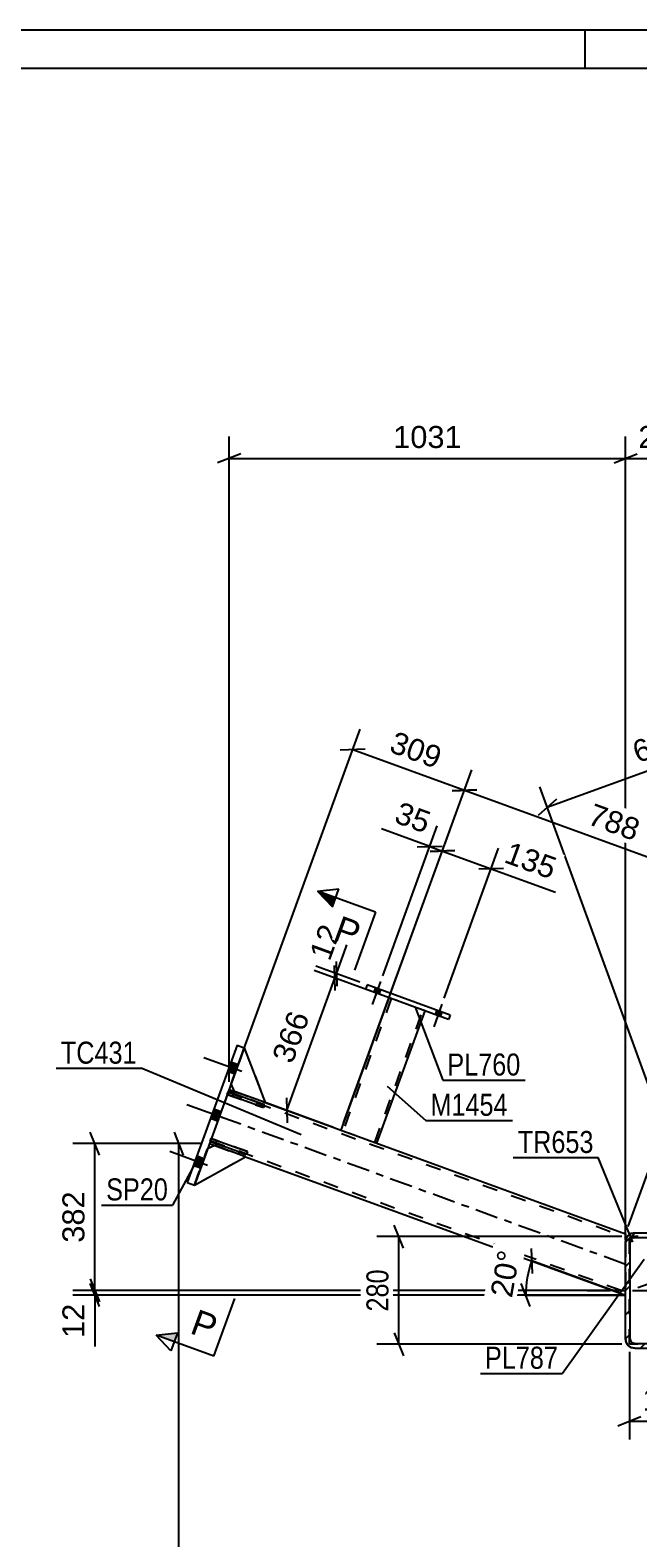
# Model space of a CAD drawing. Header units: millimetres. Extents: x 0 to 1189, y 0 to 841.
# Drawn here: x 486.8 to 565.9, y 644.9 to 841 of the extents above; entities that cross this region are included whole.
import ezdxf

# ---------------------------------------------------------------- set-up
doc = ezdxf.new("R2010")
doc.units = ezdxf.units.MM
doc.linetypes.add('DXK_LINE_DOT2', pattern=[3.9198, 1.9599, -1.9599])
doc.linetypes.add('DXK_LINE_DOT3', pattern=[5.9187, 2.979, -0.9799, 0.9799, -0.9799])
doc.styles.add('Arial', font='arial.ttf', dxfattribs={"height": 0.2})
doc.styles.add('Arial Narrow', font='ARIALN.TTF', dxfattribs={"height": 0.2})

# ---------------------------------------------------------------- blocks, each defined once
blk = doc.blocks.new('Unknown-348435271-1132')
at = {"color": 5, "linetype": 'Continuous'}
for p, q in [((1189, 841), (0, 841)), ((559, 836), (559, 841)), ((1184, 836), (5, 836))]:
    blk.add_line(p, q, dxfattribs=at)
blk = doc.blocks.new('Part-348435271-11970 - 11896')
at = {"color": 7, "linetype": 'DXK_LINE_DOT2'}
for p, q in [((512.93, 703.95), (514.64, 708.65)), ((514.64, 708.65), (517.38, 701.54)), ((513.38, 702.99), (512.93, 703.95)), ((517.38, 701.54), (513.38, 702.99))]:
    blk.add_line(p, q, dxfattribs=at)
blk = doc.blocks.new('Part-348435271-11972 - 11896')
at = {"color": 7, "linetype": 'DXK_LINE_DOT2'}
for p, q in [((510.35, 696.86), (510.22, 696.48)), ((510.22, 696.48), (514.91, 694.77)), ((515.05, 695.15), (510.35, 696.86)), ((510.92, 696.23), (511.06, 696.6)), ((514.91, 694.77), (515.05, 695.15))]:
    blk.add_line(p, q, dxfattribs=at)
blk = doc.blocks.new('Part-348435271-11973 - 11896')
at = {"color": 7, "linetype": 'DXK_LINE_DOT2'}
for p, q in [((512.58, 702.97), (512.44, 702.59)), ((512.44, 702.59), (517.14, 700.88)), ((517.27, 701.26), (512.58, 702.97)), ((513.14, 702.33), (513.28, 702.71)), ((517.14, 700.88), (517.27, 701.26))]:
    blk.add_line(p, q, dxfattribs=at)
blk = doc.blocks.new('Part-348435271-11975 - 11896')
at = {"color": 2, "linetype": 'Continuous'}
for p, q in [((512.44, 702.59), (512.58, 702.97)), ((517.14, 700.88), (512.44, 702.59)), ((512.58, 702.97), (517.27, 701.26)), ((517.27, 701.26), (517.14, 700.88))]:
    blk.add_line(p, q, dxfattribs=at)
at = {"color": 7, "linetype": 'DXK_LINE_DOT2'}
blk.add_line((513.14, 702.33), (513.28, 702.71), dxfattribs=at)
blk = doc.blocks.new('Part-348435271-11912 - 11896')
at = {"color": 7, "linetype": 'DXK_LINE_DOT2'}
for p, q in [((673.85, 720.3), (574.25, 684.05)), ((672.15, 720.11), (661.31, 716.16)), ((674.25, 720.88), (673.45, 719.73)), ((673.85, 720.3), (673.6, 719.95)), ((672.69, 718.64), (666.75, 710.16)), ((667.15, 710.74), (574.25, 676.92)), ((666.75, 710.16), (663.87, 709.12)), ((574.25, 684.05), (574.25, 684.02)), ((574.25, 684.02), (574.25, 683.79)), ((574.25, 683.46), (574.25, 676.5))]:
    blk.add_line(p, q, dxfattribs=at)
at = {"color": 2, "linetype": 'Continuous'}
for p, q in [((674.25, 720.88), (672.15, 720.11)), ((673.45, 719.73), (672.69, 718.64)), ((661.31, 716.16), (574.25, 684.48)), ((574.25, 676.5), (663.87, 709.12)), ((574.25, 684.48), (574.25, 683.63)), ((574.25, 683.63), (574.25, 683.46))]:
    blk.add_line(p, q, dxfattribs=at)
at = {"color": 7, "linetype": 'DXK_LINE_DOT3'}
blk.add_line((679.9, 718.94), (564.85, 677.07), dxfattribs=at)
blk = doc.blocks.new('Part-348435271-11915 - 11896')
at = {"color": 7, "linetype": 'DXK_LINE_DOT2'}
for p, q in [((512.68, 703.25), (510.11, 696.2)), ((512.54, 702.87), (564.25, 684.05)), ((513.38, 702.99), (517.38, 701.54)), ((510.25, 696.58), (564.25, 676.92)), ((510.82, 695.94), (514.81, 694.49)), ((564.25, 683.63), (564.25, 684.41)), ((564.25, 684.05), (564.25, 684.02)), ((564.25, 684.02), (564.25, 683.79)), ((564.25, 683.4), (564.25, 676.5))]:
    blk.add_line(p, q, dxfattribs=at)
at = {"color": 2, "linetype": 'Continuous'}
for p, q in [((512.68, 703.25), (513.38, 702.99)), ((517.38, 701.54), (564.25, 684.48)), ((510.11, 696.2), (510.82, 695.94)), ((514.81, 694.49), (564.25, 676.5)), ((564.25, 684.48), (564.25, 683.63)), ((564.25, 683.63), (564.25, 683.4))]:
    blk.add_line(p, q, dxfattribs=at)
at = {"color": 7, "linetype": 'DXK_LINE_DOT3'}
blk.add_line((564.25, 680.49), (511.4, 699.73), dxfattribs=at)
blk = doc.blocks.new('Part-348435271-11937 - 11896')
at = {"color": 2, "linetype": 'Continuous'}
for p, q in [((513.71, 708.99), (507.21, 691.14)), ((514.64, 708.65), (508.15, 690.8)), ((513.71, 708.99), (514.64, 708.65)), ((507.21, 691.14), (508.15, 690.8))]:
    blk.add_line(p, q, dxfattribs=at)
blk = doc.blocks.new('Part-348435271-11958 - 11896')
at = {"color": 2, "linetype": 'Continuous'}
for p, q in [((533.47, 715.16), (527.21, 697.96)), ((531.91, 696.25), (538.17, 713.45))]:
    blk.add_line(p, q, dxfattribs=at)
at = {"color": 7, "linetype": 'DXK_LINE_DOT2'}
for p, q in [((533.76, 715.06), (527.5, 697.86)), ((538.17, 713.45), (533.47, 715.16)), ((531.63, 696.35), (537.89, 713.55)), ((527.21, 697.96), (531.91, 696.25))]:
    blk.add_line(p, q, dxfattribs=at)
blk = doc.blocks.new('Part-348435271-11959 - 11896')
at = {"color": 2, "linetype": 'Continuous'}
for p, q in [((530.62, 716.83), (530.42, 716.27)), ((541.23, 712.34), (530.42, 716.27)), ((541.43, 712.9), (530.62, 716.83)), ((541.43, 712.9), (541.23, 712.34))]:
    blk.add_line(p, q, dxfattribs=at)
blk = doc.blocks.new('Part-348435271-11960 - 11896')
at = {"linetype": 'Continuous'}
h = blk.add_hatch(dxfattribs=at)
h.set_pattern_fill('', scale=0.7, style=0, pattern_type=0)
h.set_pattern_definition([(45, (564.25, 670.7994), (-1.57154, 1.57154), [])])
h.paths.add_polyline_path([(564.25, 683.4), (564.25, 670.8), (564.34, 670.34), (564.6, 669.95), (564.99, 669.69), (565.45, 669.6), (573.05, 669.6), (573.51, 669.69), (573.9, 669.95), (574.16, 670.34), (574.25, 670.8), (574.25, 683.4), (574.16, 683.86), (573.9, 684.25), (573.51, 684.51), (573.05, 684.6), (565.45, 684.6), (564.99, 684.51), (564.6, 684.25), (564.34, 683.86)])
h.paths.add_polyline_path([(565.03, 683.82), (565.22, 683.95), (565.45, 684), (573.05, 684), (573.28, 683.95), (573.47, 683.82), (573.6, 683.63), (573.65, 683.4), (573.65, 670.8), (573.6, 670.57), (573.47, 670.38), (573.28, 670.25), (573.05, 670.2), (565.45, 670.2), (565.22, 670.25), (565.03, 670.38), (564.9, 670.57), (564.85, 670.8), (564.85, 683.4), (564.9, 683.63)])
at = {"color": 7, "linetype": 'DXK_LINE_DOT3'}
for p, q in [((569.25, 667.1), (569.25, 687.1)), ((559.25, 677.1), (579.25, 677.1))]:
    blk.add_line(p, q, dxfattribs=at)
at = {"color": 7, "linetype": 'DXK_LINE_DOT2'}
for p, q in [((564.99, 684.51), (565.45, 684.6)), ((565.45, 684.6), (573.05, 684.6)), ((573.05, 684.6), (573.51, 684.51)), ((564.25, 683.4), (564.34, 683.86)), ((564.25, 670.8), (564.25, 683.4)), ((564.9, 683.63), (564.85, 683.4)), ((564.85, 670.8), (564.85, 683.4)), ((565.45, 684), (565.22, 683.95)), ((565.45, 684), (573.05, 684)), ((573.28, 683.95), (573.05, 684)), ((573.65, 683.4), (573.6, 683.63)), ((573.65, 670.8), (573.65, 683.4)), ((574.16, 683.86), (574.25, 683.4)), ((574.25, 670.8), (574.25, 683.4)), ((564.34, 670.34), (564.25, 670.8)), ((564.85, 670.8), (564.9, 670.57)), ((573.6, 670.57), (573.65, 670.8)), ((574.25, 670.8), (574.16, 670.34)), ((565.45, 669.6), (564.99, 669.69)), ((565.22, 670.25), (565.45, 670.2)), ((565.45, 670.2), (573.05, 670.2)), ((565.45, 669.6), (573.05, 669.6)), ((573.05, 670.2), (573.28, 670.25)), ((573.35, 669.66), (573.05, 669.6)), ((573.51, 669.69), (573.35, 669.66))]:
    blk.add_line(p, q, dxfattribs=at)
at = {"color": 2, "linetype": 'Continuous'}
for p, q in [((565.45, 684.6), (564.99, 684.51)), ((565.45, 684.6), (573.05, 684.6)), ((573.51, 684.51), (573.05, 684.6)), ((564.34, 683.86), (564.25, 683.4)), ((564.25, 670.8), (564.25, 683.4)), ((564.85, 683.4), (564.9, 683.63)), ((564.85, 670.8), (564.85, 683.4)), ((565.22, 683.95), (565.45, 684)), ((565.45, 684), (573.05, 684)), ((573.05, 684), (573.28, 683.95)), ((573.6, 683.63), (573.65, 683.4)), ((573.65, 670.8), (573.65, 683.4)), ((574.25, 683.4), (574.16, 683.86)), ((574.25, 670.8), (574.25, 683.4)), ((564.25, 670.8), (564.34, 670.34)), ((564.9, 670.57), (564.85, 670.8)), ((573.65, 670.8), (573.6, 670.57)), ((574.16, 670.34), (574.25, 670.8)), ((564.99, 669.69), (565.45, 669.6)), ((565.45, 670.2), (565.22, 670.25)), ((565.45, 670.2), (573.05, 670.2)), ((565.45, 669.6), (573.05, 669.6)), ((573.28, 670.25), (573.05, 670.2)), ((573.05, 669.6), (573.51, 669.69))]:
    blk.add_line(p, q, dxfattribs=at)
at = {"color": 7, "linetype": 'DXK_LINE_DOT2'}
for centre, radius, start, end in [((565.45, 683.4), 1.2, 112.5, 157.5), ((573.05, 683.4), 1.2, 22.5, 67.5), ((565.45, 683.4), 0.6, 112.5, 157.5), ((573.05, 683.4), 0.6, 22.5, 67.5), ((565.45, 670.8), 0.6, 202.5, 247.5), ((573.05, 670.8), 0.6, 292.5, 337.5), ((565.45, 670.8), 1.2, 202.5, 247.5), ((573.05, 670.8), 1.2, 292.5, 337.5)]:
    blk.add_arc(centre, radius, start, end, dxfattribs=at)
at = {"color": 2, "linetype": 'Continuous'}
for centre, radius, start, end in [((565.45, 683.4), 1.2, 112.5, 157.5), ((573.05, 683.4), 1.2, 22.5, 67.5), ((565.45, 683.4), 0.6, 112.5, 157.5), ((573.05, 683.4), 0.6, 22.5, 67.5), ((565.45, 670.8), 0.6, 202.5, 247.5), ((573.05, 670.8), 0.6, 292.5, 337.5), ((565.45, 670.8), 1.2, 202.5, 247.5), ((573.05, 670.8), 1.2, 292.5, 337.5)]:
    blk.add_arc(centre, radius, start, end, dxfattribs=at)
blk = doc.blocks.new('Part-348435271-11968 - 11896')
at = {"color": 7, "linetype": 'DXK_LINE_DOT2'}
for p, q in [((509.86, 695.5), (508.15, 690.8)), ((508.15, 690.8), (514.81, 694.49)), ((510.82, 695.94), (509.86, 695.5)), ((514.81, 694.49), (510.82, 695.94))]:
    blk.add_line(p, q, dxfattribs=at)
blk = doc.blocks.new('Part-348435271-11969 - 11896')
at = {"color": 7, "linetype": 'DXK_LINE_DOT2'}
blk.add_line((508.15, 690.8), (509.86, 695.5), dxfattribs=at)
at = {"color": 2, "linetype": 'Continuous'}
for p, q in [((508.15, 690.8), (514.81, 694.49)), ((510.82, 695.94), (509.86, 695.5)), ((514.81, 694.49), (510.82, 695.94))]:
    blk.add_line(p, q, dxfattribs=at)
blk = doc.blocks.new('Part-348435271-11971 - 11896')
at = {"color": 7, "linetype": 'DXK_LINE_DOT2'}
blk.add_line((514.64, 708.65), (512.93, 703.95), dxfattribs=at)
at = {"color": 2, "linetype": 'Continuous'}
for p, q in [((514.64, 708.65), (517.38, 701.54)), ((513.38, 702.99), (512.93, 703.95)), ((517.38, 701.54), (513.38, 702.99))]:
    blk.add_line(p, q, dxfattribs=at)
blk = doc.blocks.new('Part-348435271-11974 - 11896')
at = {"color": 2, "linetype": 'Continuous'}
for p, q in [((510.22, 696.48), (510.35, 696.86)), ((514.91, 694.77), (510.22, 696.48)), ((510.35, 696.86), (515.05, 695.15)), ((515.05, 695.15), (514.91, 694.77))]:
    blk.add_line(p, q, dxfattribs=at)
at = {"color": 7, "linetype": 'DXK_LINE_DOT2'}
blk.add_line((510.92, 696.23), (511.06, 696.6), dxfattribs=at)
blk = doc.blocks.new('Bolt-348435271-11986 - 11896')
at = {"linetype": 'Continuous'}
for points in [[(513.4, 705.22), (513.84, 706.44), (512.9, 706.79), (512.46, 705.56)], [(513.4, 705.22), (513.84, 706.44), (512.9, 706.79), (512.46, 705.56)], [(513.4, 705.22), (513.84, 706.44), (512.9, 706.79), (512.46, 705.56)], [(511.17, 699.11), (511.62, 700.34), (510.68, 700.68), (510.23, 699.46)], [(511.17, 699.11), (511.62, 700.34), (510.68, 700.68), (510.23, 699.46)], [(508.95, 693.01), (509.39, 694.23), (508.46, 694.57), (508.01, 693.35)], [(508.95, 693.01), (509.39, 694.23), (508.46, 694.57), (508.01, 693.35)], [(508.95, 693.01), (509.39, 694.23), (508.46, 694.57), (508.01, 693.35)]]:
    blk.add_hatch(color=1, dxfattribs=at).paths.add_polyline_path(points)
at = {"color": 1, "linetype": 'Continuous'}
for p, q in [((514.32, 705.58), (509.39, 707.37)), ((514.32, 705.58), (509.39, 707.37)), ((514.32, 705.58), (509.39, 707.37)), ((513.84, 706.44), (512.9, 706.79)), ((513.84, 706.44), (512.9, 706.79)), ((513.84, 706.44), (512.9, 706.79)), ((513.4, 705.22), (512.46, 705.56)), ((513.4, 705.22), (512.46, 705.56)), ((513.4, 705.22), (512.46, 705.56)), ((512.1, 699.47), (507.17, 701.26)), ((512.1, 699.47), (507.17, 701.26)), ((511.62, 700.34), (510.68, 700.68)), ((511.62, 700.34), (510.68, 700.68)), ((511.17, 699.11), (510.23, 699.46)), ((511.17, 699.11), (510.23, 699.46)), ((509.88, 693.36), (504.94, 695.16)), ((509.88, 693.36), (504.94, 695.16)), ((509.88, 693.36), (504.94, 695.16)), ((509.39, 694.23), (508.46, 694.57)), ((509.39, 694.23), (508.46, 694.57)), ((509.39, 694.23), (508.46, 694.57)), ((508.95, 693.01), (508.01, 693.35)), ((508.95, 693.01), (508.01, 693.35)), ((508.95, 693.01), (508.01, 693.35))]:
    blk.add_line(p, q, dxfattribs=at)
blk = doc.blocks.new('Bolt-348435271-11991 - 11896')
at = {"linetype": 'Continuous'}
for points in [[(532.36, 716.2), (531.71, 716.44), (531.5, 715.88), (532.16, 715.64)], [(532.36, 716.2), (531.71, 716.44), (531.5, 715.88), (532.16, 715.64)], [(540.35, 713.29), (539.69, 713.53), (539.49, 712.97), (540.15, 712.73)], [(540.35, 713.29), (539.69, 713.53), (539.49, 712.97), (540.15, 712.73)]]:
    blk.add_hatch(color=1, dxfattribs=at).paths.add_polyline_path(points)
at = {"color": 1, "linetype": 'Continuous'}
for p, q in [((532.38, 717.26), (531.3, 714.3)), ((532.38, 717.26), (531.3, 714.3)), ((531.71, 716.44), (531.5, 715.88)), ((531.71, 716.44), (531.5, 715.88)), ((532.36, 716.2), (532.16, 715.64)), ((532.36, 716.2), (532.16, 715.64)), ((540.36, 714.35), (539.29, 711.39)), ((540.36, 714.35), (539.29, 711.39)), ((539.69, 713.53), (539.49, 712.97)), ((539.69, 713.53), (539.49, 712.97)), ((540.35, 713.29), (540.15, 712.73)), ((540.35, 713.29), (540.15, 712.73))]:
    blk.add_line(p, q, dxfattribs=at)
blk = doc.blocks.new('Part-348435271-23888 - 11896')
at = {"color": 7, "linetype": 'DXK_LINE_DOT2'}
for p, q in [((564.75, 670.1), (564.75, 684.1)), ((573.75, 684.1), (564.75, 684.1)), ((573.75, 670.1), (573.75, 684.1)), ((573.75, 670.1), (564.75, 670.1))]:
    blk.add_line(p, q, dxfattribs=at)
blk = doc.blocks.new('StraightDimension-348435271-15317 - 11896')
at = {"color": 7, "linetype": 'Continuous'}
for p, q in [((598.37, 713.8), (583.81, 753.79)), ((554.06, 739.94), (584.78, 751.12)), ((583.58, 750.04), (585.99, 752.19)), ((573.91, 685.42), (553.09, 742.61)), ((555.27, 741.01), (552.86, 738.86))]:
    blk.add_line(p, q, dxfattribs=at)
at = {"color": 0}
blk.add_wipeout([(572.87, 747.58), (571.43, 751.52), (564.03, 748.83), (565.47, 744.89)], dxfattribs=at)
at = {"color": 3, "style": 'Arial'}
blk.add_text('654', height=2.865, rotation=20.002, dxfattribs=at).set_placement((565.83, 745.65))
blk = doc.blocks.new('StraightDimension-348435271-15763 - 11896')
at = {"color": 7, "linetype": 'Continuous'}
for p, q in [((532.65, 718), (539.75, 737.53)), ((533.82, 716.1), (541.4, 736.93)), ((537.16, 734.8), (540.39, 734.9)), ((538.78, 734.85), (540.42, 734.25)), ((542.04, 734.3), (538.81, 734.2))]:
    blk.add_line(p, q, dxfattribs=at)
at = {"color": 0}
blk.add_wipeout([(538.54, 735.74), (539.98, 739.68), (534.67, 741.61), (533.24, 737.67)], dxfattribs=at)
at = {"color": 7, "linetype": 'Continuous'}
blk.add_line((538.78, 734.85), (532.49, 737.14), dxfattribs=at)
blk.add_line((538.78, 734.85), (532.49, 737.14), dxfattribs=at)
at = {"color": 3, "style": 'Arial'}
blk.add_text('35', height=2.865, rotation=-20.002, dxfattribs=at).set_placement((534, 738.03))
blk = doc.blocks.new('StraightDimension-348435271-15816 - 11896')
at = {"color": 7, "linetype": 'Continuous'}
for p, q in [((526.58, 719.9), (526.68, 716.67)), ((532.53, 715.5), (523.75, 718.7)), ((529.69, 717.18), (523.95, 719.26)), ((526.48, 716.11), (526.38, 719.34)), ((526.43, 717.72), (526.63, 718.29))]:
    blk.add_line(p, q, dxfattribs=at)
at = {"color": 0}
blk.add_wipeout([(528.04, 724.34), (524.09, 725.78), (522.16, 720.47), (526.11, 719.04)], dxfattribs=at)
at = {"color": 7, "linetype": 'Continuous'}
blk.add_line((526.63, 718.29), (528.92, 724.58), dxfattribs=at)
blk.add_line((526.63, 718.29), (528.92, 724.58), dxfattribs=at)
at = {"color": 3, "style": 'Arial'}
blk.add_text('12', height=2.865, rotation=69.9983, dxfattribs=at).set_placement((525.75, 719.81))
blk = doc.blocks.new('StraightDimension-348435271-15092 - 11896')
at = {"color": 7, "linetype": 'Continuous'}
for p, q in [((564.25, 684.4), (564.25, 788.16)), ((574.25, 683.58), (574.25, 788.16)), ((562.75, 784.71), (565.75, 785.91)), ((564.25, 785.31), (574.25, 785.31)), ((575.75, 785.91), (572.75, 784.71))]:
    blk.add_line(p, q, dxfattribs=at)
at = {"color": 0}
blk.add_wipeout([(573.19, 786.06), (573.19, 790.26), (565.31, 790.26), (565.31, 786.06)], dxfattribs=at)
at = {"color": 3, "style": 'Arial'}
blk.add_text('200', height=2.865, dxfattribs=at).set_placement((565.91, 786.66))
blk = doc.blocks.new('StraightDimension-348435271-15093 - 11896')
at = {"color": 7, "linetype": 'Continuous'}
for p, q in [((512.68, 704.25), (512.68, 788.16)), ((564.25, 684.4), (564.25, 788.16)), ((514.18, 785.91), (511.18, 784.71)), ((512.68, 785.31), (564.25, 785.31)), ((562.75, 784.71), (565.75, 785.91))]:
    blk.add_line(p, q, dxfattribs=at)
at = {"color": 0}
blk.add_wipeout([(543.51, 786.06), (543.51, 790.26), (533.42, 790.26), (533.42, 786.06)], dxfattribs=at)
at = {"color": 3, "style": 'Arial'}
blk.add_text('1031', height=2.865, dxfattribs=at).set_placement((534.02, 786.66))
blk = doc.blocks.new('StraightDimension-348435271-15168 - 11896')
at = {"color": 7, "linetype": 'Continuous'}
for p, q in [((527.56, 698.9), (544.27, 744.82)), ((544.91, 742.19), (541.68, 742.09)), ((543.29, 742.14), (580.33, 728.66)), ((564.59, 685.42), (581.31, 731.34)), ((578.72, 728.61), (581.95, 728.71))]:
    blk.add_line(p, q, dxfattribs=at)
at = {"color": 0}
blk.add_wipeout([(565.77, 734.76), (567.2, 738.71), (559.81, 741.4), (558.37, 737.45)], dxfattribs=at)
at = {"color": 3, "style": 'Arial'}
blk.add_text('788', height=2.865, rotation=-20.002, dxfattribs=at).set_placement((559.14, 737.81))
blk = doc.blocks.new('StraightDimension-348435271-15169 - 11896')
at = {"color": 7, "linetype": 'Continuous'}
for p, q in [((513.02, 704.19), (529.73, 750.11)), ((530.37, 747.48), (527.14, 747.38)), ((528.76, 747.43), (543.29, 742.14)), ((527.56, 698.9), (544.27, 744.82)), ((541.68, 742.09), (544.91, 742.19))]:
    blk.add_line(p, q, dxfattribs=at)
at = {"color": 0}
blk.add_wipeout([(539.98, 744.14), (541.42, 748.09), (534.02, 750.78), (532.59, 746.84)], dxfattribs=at)
at = {"color": 3, "style": 'Arial'}
blk.add_text('309', height=2.865, rotation=-20.002, dxfattribs=at).set_placement((533.35, 747.2))
blk = doc.blocks.new('StraightDimension-348435271-15509 - 11896')
at = {"color": 7, "linetype": 'Continuous'}
for p, q in [((509.11, 696.2), (503.3, 696.2)), ((506.75, 694.7), (505.55, 697.7)), ((506.15, 515.35), (506.15, 696.2)), ((505.55, 516.85), (506.75, 513.85)), ((549.15, 515.35), (503.3, 515.35))]:
    blk.add_line(p, q, dxfattribs=at)
at = {"color": 0}
blk.add_wipeout([(505.39, 610.82), (501.19, 610.82), (501.19, 600.73), (505.39, 600.73)], dxfattribs=at)
at = {"color": 3, "style": 'Arial'}
blk.add_text('3617', height=2.865, rotation=90.0002, dxfattribs=at).set_placement((504.8, 601.33))
blk = doc.blocks.new('StraightDimension-348435271-15605 - 11896')
at = {"color": 7, "linetype": 'Continuous'}
for p, q in [((509.11, 696.2), (492.35, 696.2)), ((495.8, 694.7), (494.6, 697.7)), ((495.2, 677.1), (495.2, 696.2)), ((494.6, 678.6), (495.8, 675.6)), ((563.25, 677.1), (492.35, 677.1))]:
    blk.add_line(p, q, dxfattribs=at)
at = {"color": 0}
blk.add_wipeout([(494.45, 690.59), (490.25, 690.59), (490.25, 682.71), (494.45, 682.71)], dxfattribs=at)
at = {"color": 3, "style": 'Arial'}
blk.add_text('382', height=2.865, rotation=90.0002, dxfattribs=at).set_placement((493.85, 683.31))
blk = doc.blocks.new('StraightDimension-348435271-15606 - 11896')
at = {"color": 7, "linetype": 'Continuous'}
for p, q in [((494.6, 678.6), (495.8, 675.6)), ((563.25, 677.1), (492.35, 677.1)), ((563.25, 676.5), (492.35, 676.5)), ((495.8, 675), (494.6, 678)), ((495.2, 676.5), (495.2, 677.1))]:
    blk.add_line(p, q, dxfattribs=at)
at = {"color": 0}
blk.add_wipeout([(494.45, 675.97), (490.25, 675.97), (490.25, 670.32), (494.45, 670.32)], dxfattribs=at)
at = {"color": 7, "linetype": 'Continuous'}
blk.add_line((495.2, 676.5), (495.2, 669.8), dxfattribs=at)
blk.add_line((495.2, 676.5), (495.2, 669.8), dxfattribs=at)
at = {"color": 3, "style": 'Arial'}
blk.add_text('12', height=2.865, rotation=90.0002, dxfattribs=at).set_placement((493.85, 670.92))
blk = doc.blocks.new('StraightDimension-348435271-15762 - 11896')
at = {"color": 7, "linetype": 'Continuous'}
for p, q in [((533.82, 716.1), (541.4, 736.93)), ((538.81, 734.2), (542.04, 734.3)), ((540.42, 734.25), (546.77, 731.94)), ((540.63, 715.09), (547.74, 734.62)), ((548.38, 731.99), (545.15, 731.89))]:
    blk.add_line(p, q, dxfattribs=at)
at = {"color": 0}
blk.add_wipeout([(554.91, 729.78), (556.35, 733.72), (548.95, 736.42), (547.52, 732.47)], dxfattribs=at)
at = {"color": 7, "linetype": 'Continuous'}
blk.add_line((546.77, 731.94), (555.15, 728.89), dxfattribs=at)
blk.add_line((546.77, 731.94), (555.15, 728.89), dxfattribs=at)
at = {"color": 3, "style": 'Arial'}
blk.add_text('135', height=2.865, rotation=-20.002, dxfattribs=at).set_placement((548.29, 732.83))
blk = doc.blocks.new('StraightDimension-348435271-15817 - 11896')
at = {"color": 7, "linetype": 'Continuous'}
for p, q in [((520.17, 700.52), (526.43, 717.72)), ((532.53, 715.5), (523.75, 718.7)), ((526.48, 716.11), (526.38, 719.34)), ((520.12, 702.14), (520.22, 698.91)), ((526.27, 698.3), (517.49, 701.5))]:
    blk.add_line(p, q, dxfattribs=at)
at = {"color": 0}
blk.add_wipeout([(523.94, 713.08), (519.99, 714.51), (517.3, 707.12), (521.25, 705.68)], dxfattribs=at)
at = {"color": 3, "style": 'Arial'}
blk.add_text('366', height=2.865, rotation=69.9983, dxfattribs=at).set_placement((520.89, 706.45))
blk = doc.blocks.new('AngleDimension-348435271-15969 - 11896')
at = {"color": 7, "linetype": 'Continuous'}
for p, q in [((551.99, 682.55), (552.1, 679.32)), ((563.31, 676.84), (552.05, 680.94)), ((552.05, 680.94), (564.25, 676.5)), ((551.86, 675), (550.66, 678)), ((551.26, 676.5), (564.25, 676.5))]:
    blk.add_line(p, q, dxfattribs=at)
blk.add_arc((564.25, 676.5), 12.99, 160, 180, dxfattribs=at)
at = {"color": 0}
blk.add_wipeout([(551.2, 682.48), (547.07, 683.21), (545.81, 676.07), (549.94, 675.34)], dxfattribs=at)
at = {"color": 3, "style": 'Arial'}
blk.add_text('20°', height=2.865, rotation=80.0021, dxfattribs=at).set_placement((549.46, 676.04))
blk = doc.blocks.new('StraightDimension-348435271-25981 - 11896')
at = {"color": 7, "linetype": 'Continuous'}
for p, q in [((564.75, 669.1), (564.75, 657.7)), ((573.75, 669.1), (573.75, 657.7)), ((563.25, 659.5), (566.25, 660.7)), ((564.75, 660.1), (573.75, 660.1)), ((575.25, 660.7), (572.25, 659.5))]:
    blk.add_line(p, q, dxfattribs=at)
at = {"color": 0}
blk.add_wipeout([(572.59, 660.85), (572.59, 665.05), (565.91, 665.05), (565.91, 660.85)], dxfattribs=at)
at = {"color": 3, "style": 'Arial Narrow'}
blk.add_text('180', height=2.863, dxfattribs=at).set_placement((566.51, 661.45))
blk = doc.blocks.new('StraightDimension-348435271-25998 - 11896')
at = {"color": 7, "linetype": 'Continuous'}
for p, q in [((535.35, 682.6), (534.15, 685.6)), ((563.75, 684.1), (531.9, 684.1)), ((534.75, 670.1), (534.75, 684.1)), ((534.15, 671.6), (535.35, 668.6)), ((563.75, 670.1), (531.9, 670.1))]:
    blk.add_line(p, q, dxfattribs=at)
at = {"color": 0}
blk.add_wipeout([(534, 680.44), (529.8, 680.44), (529.8, 673.76), (534, 673.76)], dxfattribs=at)
at = {"color": 3, "style": 'Arial Narrow'}
blk.add_text('280', height=2.863, rotation=90.0002, dxfattribs=at).set_placement((533.4, 674.36))
blk = doc.blocks.new('Mark-348435271-15031 - 11896')
at = {"color": 0}
blk.add_wipeout([(548.92, 699.81), (548.92, 702.81), (538.87, 702.81), (538.87, 699.81)], dxfattribs=at)
blk.add_wipeout([(548.92, 699.81), (548.92, 702.81), (538.87, 702.81), (538.87, 699.81)], dxfattribs=at)
at = {"color": 30, "linetype": 'Continuous'}
for p, q in [((533.24, 703.65), (538.27, 699.21)), ((538.27, 699.21), (549.52, 699.21))]:
    blk.add_line(p, q, dxfattribs=at)
at = {"color": 3, "style": 'Arial Narrow'}
blk.add_text('M1454', height=2.863, dxfattribs=at).set_placement((538.87, 699.81))
blk = doc.blocks.new('Mark-348435271-16004 - 11896')
at = {"color": 0}
blk.add_wipeout([(500.65, 706.59), (500.65, 709.59), (490.79, 709.59), (490.79, 706.59)], dxfattribs=at)
blk.add_wipeout([(500.65, 706.59), (500.65, 709.59), (490.79, 709.59), (490.79, 706.59)], dxfattribs=at)
at = {"color": 30, "linetype": 'Continuous'}
for p in [(490.19, 705.99), (522.03, 697.35)]:
    blk.add_line(p, (501.25, 705.99), dxfattribs=at)
at = {"color": 3, "style": 'Arial Narrow'}
blk.add_text('TC431', height=2.863, dxfattribs=at).set_placement((490.79, 706.59))
blk = doc.blocks.new('Mark-348435271-23922 - 11896')
at = {"color": 0}
blk.add_wipeout([(555.46, 666.92), (555.46, 669.92), (545.96, 669.92), (545.96, 666.92)], dxfattribs=at)
blk.add_wipeout([(555.46, 666.92), (555.46, 669.92), (545.96, 669.92), (545.96, 666.92)], dxfattribs=at)
at = {"color": 30, "linetype": 'Continuous'}
for p in [(566.67, 681.12), (545.36, 666.32)]:
    blk.add_line(p, (556.06, 666.32), dxfattribs=at)
at = {"color": 3, "style": 'Arial Narrow'}
blk.add_text('PL787', height=2.863, dxfattribs=at).set_placement((545.96, 666.92))
blk = doc.blocks.new('Mark-348435271-15034 - 11896')
at = {"color": 0}
blk.add_wipeout([(550.58, 705.05), (550.58, 708.05), (541.07, 708.05), (541.07, 705.05)], dxfattribs=at)
blk.add_wipeout([(550.58, 705.05), (550.58, 708.05), (541.07, 708.05), (541.07, 705.05)], dxfattribs=at)
at = {"color": 30, "linetype": 'Continuous'}
for p, q in [((536.86, 713.93), (540.47, 704.45)), ((540.47, 704.45), (551.18, 704.45))]:
    blk.add_line(p, q, dxfattribs=at)
at = {"color": 3, "style": 'Arial Narrow'}
blk.add_text('PL760', height=2.863, dxfattribs=at).set_placement((541.07, 705.05))
blk = doc.blocks.new('Mark-348435271-15999 - 11896')
at = {"color": 0}
blk.add_wipeout([(504.72, 688.81), (504.72, 691.81), (496.68, 691.81), (496.68, 688.81)], dxfattribs=at)
blk.add_wipeout([(504.72, 688.81), (504.72, 691.81), (496.68, 691.81), (496.68, 688.81)], dxfattribs=at)
at = {"color": 30, "linetype": 'Continuous'}
for p in [(508.76, 694.59), (496.08, 688.21)]:
    blk.add_line(p, (505.32, 688.21), dxfattribs=at)
at = {"color": 3, "style": 'Arial Narrow'}
blk.add_text('SP20', height=2.863, dxfattribs=at).set_placement((496.68, 688.81))
blk = doc.blocks.new('Mark-348435271-16016 - 11896')
at = {"color": 0}
blk.add_wipeout([(560.1, 694.98), (560.1, 697.98), (550.23, 697.98), (550.23, 694.98)], dxfattribs=at)
blk.add_wipeout([(560.1, 694.98), (560.1, 697.98), (550.23, 697.98), (550.23, 694.98)], dxfattribs=at)
at = {"color": 30, "linetype": 'Continuous'}
for p in [(549.63, 694.38), (565.21, 683.4)]:
    blk.add_line(p, (560.7, 694.38), dxfattribs=at)
at = {"color": 3, "style": 'Arial Narrow'}
blk.add_text('TR653', height=2.863, dxfattribs=at).set_placement((550.23, 694.98))
blk = doc.blocks.new('SectionMark-348435271-18505 - 11896')
at = {"linetype": 'Continuous'}
blk.add_hatch(color=6, dxfattribs=at).paths.add_polyline_path([(505.95, 671.59), (505.52, 670.42), (503.17, 671.27)])
at = {"color": 6, "linetype": 'Continuous'}
for p, q in [((524.19, 729.02), (526.96, 729.34)), ((503.17, 671.27), (505.95, 671.59)), ((505.09, 669.24), (503.17, 671.27)), ((505.95, 671.59), (505.09, 669.24))]:
    blk.add_line(p, q, dxfattribs=at)
at = {"color": 0, "linetype": 'Continuous'}
for points in [[(528.97, 721.69), (530.17, 724.98), (527.24, 726.04), (526.05, 722.76)], [(510.35, 670.52), (511.54, 673.81), (508.62, 674.88), (507.42, 671.59)]]:
    blk.add_wipeout(points, dxfattribs=at)
at = {"linetype": 'Continuous'}
blk.add_hatch(color=6, dxfattribs=at).paths.add_polyline_path([(526.54, 728.16), (526.11, 726.99), (524.19, 729.02)])
at = {"color": 6, "linetype": 'Continuous'}
for p, q in [((531.7, 726.28), (524.19, 729.02)), ((524.19, 729.02), (526.11, 726.99)), ((526.11, 726.99), (526.96, 729.34)), ((531.7, 726.28), (528.97, 718.77)), ((510.69, 668.54), (513.42, 676.06)), ((510.69, 668.54), (503.17, 671.27))]:
    blk.add_line(p, q, dxfattribs=at)
at = {"color": 3, "linetype": 'Continuous', "style": 'Arial'}
for p in [(526.05, 722.76), (507.42, 671.59)]:
    blk.add_text('P', height=3.34, rotation=-20.002, dxfattribs=at).set_placement(p)

msp = doc.modelspace()

# ---------------------------------------------------------------- block references
for name in ['Unknown-348435271-1132', 'Part-348435271-11912 - 11896', 'Part-348435271-11959 - 11896', 'Bolt-348435271-11991 - 11896', 'Part-348435271-11958 - 11896', 'Part-348435271-11937 - 11896', 'Part-348435271-11970 - 11896', 'Part-348435271-11971 - 11896', 'Bolt-348435271-11986 - 11896', 'Part-348435271-11915 - 11896', 'Part-348435271-11973 - 11896', 'Part-348435271-11975 - 11896', 'Part-348435271-11972 - 11896', 'Part-348435271-11974 - 11896', 'Part-348435271-11968 - 11896', 'Part-348435271-11969 - 11896', 'Part-348435271-11960 - 11896', 'Part-348435271-23888 - 11896']:
    msp.add_blockref(name, (0, 0))

# ---------------------------------------------------------------- next in the draw order: block references
for name in ['StraightDimension-348435271-15317 - 11896', 'StraightDimension-348435271-15763 - 11896']:
    msp.add_blockref(name, (0, 0))

# ---------------------------------------------------------------- next in the draw order: block references
for name in ['StraightDimension-348435271-15092 - 11896', 'StraightDimension-348435271-15816 - 11896']:
    msp.add_blockref(name, (0, 0))

# ---------------------------------------------------------------- next in the draw order: block references
msp.add_blockref('StraightDimension-348435271-15093 - 11896', (0, 0))

# ---------------------------------------------------------------- next in the draw order: block references
msp.add_blockref('StraightDimension-348435271-15168 - 11896', (0, 0))

# ---------------------------------------------------------------- next in the draw order: block references
for name in ['StraightDimension-348435271-15169 - 11896', 'StraightDimension-348435271-15509 - 11896']:
    msp.add_blockref(name, (0, 0))

# ---------------------------------------------------------------- next in the draw order: block references
for name in ['StraightDimension-348435271-15762 - 11896', 'StraightDimension-348435271-15605 - 11896']:
    msp.add_blockref(name, (0, 0))

# ---------------------------------------------------------------- next in the draw order: block references
for name in ['StraightDimension-348435271-15817 - 11896', 'Mark-348435271-15999 - 11896', 'StraightDimension-348435271-15606 - 11896']:
    msp.add_blockref(name, (0, 0))

# ---------------------------------------------------------------- next in the draw order: block references
for name in ['Mark-348435271-16004 - 11896', 'Mark-348435271-15031 - 11896', 'AngleDimension-348435271-15969 - 11896', 'StraightDimension-348435271-25981 - 11896']:
    msp.add_blockref(name, (0, 0))

# ---------------------------------------------------------------- next in the draw order: block references
for name in ['Mark-348435271-15034 - 11896', 'StraightDimension-348435271-25998 - 11896']:
    msp.add_blockref(name, (0, 0))

# ---------------------------------------------------------------- next in the draw order: block references
for name in ['SectionMark-348435271-18505 - 11896', 'Mark-348435271-16016 - 11896', 'Mark-348435271-23922 - 11896']:
    msp.add_blockref(name, (0, 0))

doc.saveas('drawing.dxf')
